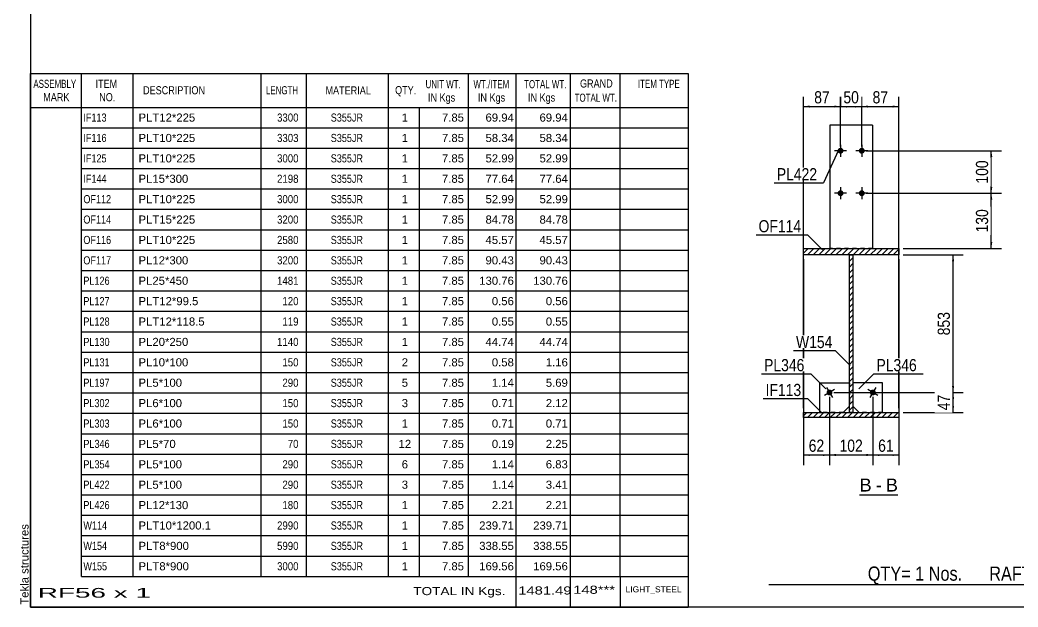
# Model space of a CAD drawing. Header units: millimetres. Extents: x -19 to 383, y -192 to 85.
# Drawn here: x -19.4 to 215.6, y -191.9 to -53.7 of the extents above; entities that cross this region are included whole.
import ezdxf

# ---------------------------------------------------------------- set-up
doc = ezdxf.new("R2010")
doc.units = ezdxf.units.MM
doc.linetypes.add('DXK_LINE_DOT1', pattern=[1.8814, 0.9407, -0.9407])
doc.styles.add('Arial', font='ARIAL.TTF', dxfattribs={"height": 0.2})
doc.styles.add('Arial Narrow', font='ARIALN.TTF', dxfattribs={"height": 0.2})

# ---------------------------------------------------------------- blocks, each defined once
blk = doc.blocks.new('Unknown-623477751-13654')
at = {"color": 5, "linetype": 'Continuous'}
for p, q in [((-16.92, 85.13), (-16.92, -191.87)), ((-16.92, -191.87), (383.08, -191.87))]:
    blk.add_line(p, q, dxfattribs=at)
at = {"color": 174, "linetype": 'Continuous', "style": 'Arial'}
blk.add_text('Tekla structures', height=1.9102, rotation=90, dxfattribs=at).set_placement((-17.42, -191.37))
blk = doc.blocks.new('Unknown-623477751-16 - 8267')
at = {"color": 7, "linetype": 'Continuous'}
blk.add_line((178.31, -165.47), (187.34, -165.47), dxfattribs=at)
at = {"color": 0, "linetype": 'Continuous'}
blk.add_wipeout([(181.16, -164.72), (181.16, -161.52), (178.31, -161.52), (178.31, -164.72)], dxfattribs=at)
at = {"color": 96, "linetype": 'Continuous', "style": 'Arial'}
blk.add_text('B', height=3.06, dxfattribs=at).set_placement((178.31, -164.72))
at = {"color": 0, "linetype": 'Continuous'}
blk.add_wipeout([(183.54, -164.72), (183.54, -161.52), (182.12, -161.52), (182.12, -164.72)], dxfattribs=at)
blk.add_wipeout([(187.34, -164.72), (187.34, -161.52), (184.5, -161.52), (184.5, -164.72)], dxfattribs=at)
at = {"color": 96, "linetype": 'Continuous', "style": 'Arial'}
for s, p in [('B', (184.5, -164.72)), ('-', (182.12, -164.72))]:
    blk.add_text(s, height=3.06, dxfattribs=at).set_placement(p)
blk = doc.blocks.new('Bolt-623477751-8368 - 8267')
at = {"linetype": 'Continuous'}
for points in [[(174.53, -84.52, -1), (173.13, -84.52, -1)], [(179.53, -84.52, -1), (178.13, -84.52, -1)], [(174.53, -94.52, -1), (173.13, -94.52, -1)], [(179.53, -94.52, -1), (178.13, -94.52, -1)]]:
    blk.add_hatch(color=3, dxfattribs=at).paths.add_polyline_path(points)
at = {"color": 3, "linetype": 'Continuous'}
for p, q in [((175.23, -84.52), (172.43, -84.52)), ((173.83, -83.12), (173.83, -85.92)), ((180.23, -84.52), (177.43, -84.52)), ((178.83, -83.12), (178.83, -85.92)), ((173.83, -93.12), (173.83, -95.92)), ((178.83, -93.12), (178.83, -95.92)), ((175.23, -94.52), (172.43, -94.52)), ((180.23, -94.52), (177.43, -94.52))]:
    blk.add_line(p, q, dxfattribs=at)
blk = doc.blocks.new('Part-623477751-8320 - 8267')
at = {"color": 2, "linetype": 'Continuous'}
for p, q in [((168.93, -146.12), (168.93, -139.12)), ((168.93, -139.12), (175.93, -139.12)), ((175.93, -144.62), (174.43, -146.12))]:
    blk.add_line(p, q, dxfattribs=at)
at = {"color": 7, "linetype": 'DXK_LINE_DOT1'}
for p, q in [((175.93, -139.12), (175.93, -144.62)), ((174.43, -146.12), (168.93, -146.12))]:
    blk.add_line(p, q, dxfattribs=at)
blk = doc.blocks.new('Part-623477751-8356 - 8267')
at = {"linetype": 'Continuous'}
h = blk.add_hatch(dxfattribs=at)
h.set_pattern_fill('', scale=0.3, style=0, pattern_type=0)
h.set_pattern_definition([(45, (176.7295, -146.1175), (-0.67352, 0.67352), [])])
h.paths.add_polyline_path([(175.93, -146.12), (176.73, -146.12), (176.73, -109.02), (175.93, -109.02)])
at = {"color": 2, "linetype": 'Continuous'}
for p, q in [((175.93, -124.02), (175.93, -109.02)), ((175.93, -109.02), (176.73, -109.02)), ((176.73, -109.02), (176.73, -124.02)), ((175.93, -146.12), (175.93, -124.12)), ((176.73, -124.12), (176.73, -146.12)), ((176.73, -146.12), (175.93, -146.12))]:
    blk.add_line(p, q, dxfattribs=at)
blk = doc.blocks.new('Part-623477751-8268 - 8267')
at = {"linetype": 'Continuous'}
h = blk.add_hatch(dxfattribs=at)
h.set_pattern_fill('', scale=0.3, style=0, pattern_type=0)
h.set_pattern_definition([(45, (187.5795, -109.0175), (-0.67352, 0.67352), [])])
h.paths.add_polyline_path([(165.08, -109.02), (187.58, -109.02), (187.58, -107.52), (165.08, -107.52)])
at = {"color": 2, "linetype": 'Continuous'}
for p, q in [((165.08, -109.02), (165.08, -107.52)), ((165.08, -107.52), (187.58, -107.52)), ((187.58, -107.52), (187.58, -109.02)), ((187.58, -109.02), (165.08, -109.02))]:
    blk.add_line(p, q, dxfattribs=at)
blk = doc.blocks.new('Part-623477751-8279 - 8267')
at = {"linetype": 'Continuous'}
h = blk.add_hatch(dxfattribs=at)
h.set_pattern_fill('', scale=0.3, style=0, pattern_type=0)
h.set_pattern_definition([(45, (187.5795, -147.3175), (-0.67352, 0.67352), [])])
h.paths.add_polyline_path([(165.08, -147.32), (187.58, -147.32), (187.58, -146.12), (165.08, -146.12)])
at = {"color": 2, "linetype": 'Continuous'}
for p, q in [((165.08, -147.32), (165.08, -146.12)), ((165.08, -146.12), (187.58, -146.12)), ((187.58, -147.32), (165.08, -147.32)), ((187.58, -146.12), (187.58, -147.32))]:
    blk.add_line(p, q, dxfattribs=at)
blk = doc.blocks.new('Part-623477751-8306 - 8267')
at = {"color": 2, "linetype": 'Continuous'}
for p, q in [((181.33, -78.52), (171.33, -78.52)), ((171.33, -78.52), (171.33, -107.52)), ((181.33, -78.52), (181.33, -107.52))]:
    blk.add_line(p, q, dxfattribs=at)
at = {"color": 7, "linetype": 'DXK_LINE_DOT1'}
blk.add_line((181.33, -107.52), (171.33, -107.52), dxfattribs=at)
blk = doc.blocks.new('Part-623477751-8323 - 8267')
at = {"color": 2, "linetype": 'Continuous'}
for p, q in [((183.73, -139.12), (176.73, -139.12)), ((183.73, -146.12), (183.73, -139.12)), ((176.73, -144.62), (178.23, -146.12))]:
    blk.add_line(p, q, dxfattribs=at)
at = {"color": 7, "linetype": 'DXK_LINE_DOT1'}
for p, q in [((176.73, -139.12), (176.73, -144.62)), ((183.73, -146.12), (178.23, -146.12))]:
    blk.add_line(p, q, dxfattribs=at)
blk = doc.blocks.new('Bolt-623477751-8382 - 8267')
at = {"linetype": 'Continuous'}
blk.add_hatch(color=3, dxfattribs=at).paths.add_polyline_path([(171.82, -141.05, -1), (170.64, -141.79, -1)])
at = {"color": 3, "linetype": 'Continuous'}
for p, q in [((172.42, -140.68), (170.04, -142.16)), ((170.49, -140.23), (171.97, -142.6))]:
    blk.add_line(p, q, dxfattribs=at)
blk = doc.blocks.new('Bolt-623477751-8385 - 8267')
at = {"linetype": 'Continuous'}
blk.add_hatch(color=3, dxfattribs=at).paths.add_polyline_path([(182.02, -141.79, -1), (180.84, -141.05, -1)])
at = {"color": 3, "linetype": 'Continuous'}
for p, q in [((182.62, -142.16), (180.24, -140.68)), ((182.17, -140.23), (180.69, -142.6))]:
    blk.add_line(p, q, dxfattribs=at)
blk = doc.blocks.new('StraightDimension-623477751-19311 - 8267')
at = {"linetype": 'Continuous'}
for points in [[(209.08, -86.02), (209.33, -84.52), (209.58, -86.02)], [(209.58, -93.02), (209.33, -94.52), (209.08, -93.02)]]:
    blk.add_hatch(color=7, dxfattribs=at).paths.add_polyline_path(points)
at = {"color": 7, "linetype": 'Continuous'}
for p, q in [((179.83, -84.52), (211.73, -84.52)), ((209.33, -94.52), (209.33, -84.52)), ((179.83, -94.52), (211.73, -94.52))]:
    blk.add_line(p, q, dxfattribs=at)
at = {"color": 0}
blk.add_wipeout([(209.18, -86.17), (204.98, -86.17), (204.98, -92.86), (209.18, -92.86)], dxfattribs=at)
at = {"color": 3, "style": 'Arial Narrow'}
blk.add_text('100', height=2.863, rotation=90.0002, dxfattribs=at).set_placement((208.58, -92.26))
blk = doc.blocks.new('StraightDimension-623477751-9954 - 8267')
at = {"linetype": 'Continuous'}
for points in [[(172.73, -156.37), (171.23, -156.12), (172.73, -155.87)], [(179.93, -155.87), (181.43, -156.12), (179.93, -156.37)]]:
    blk.add_hatch(color=7, dxfattribs=at).paths.add_polyline_path(points)
at = {"color": 7, "linetype": 'Continuous'}
for p, q in [((171.23, -142.42), (171.23, -158.52)), ((181.43, -142.42), (181.43, -158.52)), ((171.23, -156.12), (181.43, -156.12))]:
    blk.add_line(p, q, dxfattribs=at)
at = {"color": 0}
blk.add_wipeout([(179.67, -155.97), (179.67, -151.77), (172.99, -151.77), (172.99, -155.97)], dxfattribs=at)
at = {"color": 3, "style": 'Arial Narrow'}
blk.add_text('102', height=2.863, dxfattribs=at).set_placement((173.59, -155.37))
blk = doc.blocks.new('StraightDimension-623477751-9965 - 8267')
at = {"linetype": 'Continuous'}
for points in [[(180.33, -74.37), (178.83, -74.12), (180.33, -73.87)], [(186.08, -73.87), (187.58, -74.12), (186.08, -74.37)]]:
    blk.add_hatch(color=7, dxfattribs=at).paths.add_polyline_path(points)
at = {"color": 7, "linetype": 'Continuous'}
for p, q in [((178.83, -83.52), (178.83, -71.87)), ((187.58, -145.12), (187.58, -71.87)), ((178.83, -74.12), (187.58, -74.12))]:
    blk.add_line(p, q, dxfattribs=at)
at = {"color": 0}
blk.add_wipeout([(185.63, -73.97), (185.63, -69.77), (180.78, -69.77), (180.78, -73.97)], dxfattribs=at)
at = {"color": 3, "style": 'Arial Narrow'}
blk.add_text('87', height=2.863, dxfattribs=at).set_placement((181.38, -73.37))
blk = doc.blocks.new('StraightDimension-623477751-9953 - 8267')
at = {"linetype": 'Continuous'}
for points in [[(182.93, -156.37), (181.43, -156.12), (182.93, -155.87)], [(186.08, -155.87), (187.58, -156.12), (186.08, -156.37)]]:
    blk.add_hatch(color=7, dxfattribs=at).paths.add_polyline_path(points)
at = {"color": 7, "linetype": 'Continuous'}
for p, q in [((187.58, -110.02), (187.58, -158.52)), ((181.43, -142.42), (181.43, -158.52)), ((181.43, -156.12), (187.58, -156.12))]:
    blk.add_line(p, q, dxfattribs=at)
at = {"color": 0}
blk.add_wipeout([(186.93, -155.97), (186.93, -151.77), (182.08, -151.77), (182.08, -155.97)], dxfattribs=at)
at = {"color": 3, "style": 'Arial Narrow'}
blk.add_text('61', height=2.863, dxfattribs=at).set_placement((182.68, -155.37))
blk = doc.blocks.new('StraightDimension-623477751-9955 - 8267')
at = {"linetype": 'Continuous'}
for points in [[(166.58, -156.37), (165.08, -156.12), (166.58, -155.87)], [(169.73, -155.87), (171.23, -156.12), (169.73, -156.37)]]:
    blk.add_hatch(color=7, dxfattribs=at).paths.add_polyline_path(points)
at = {"color": 7, "linetype": 'Continuous'}
for p, q in [((165.08, -110.02), (165.08, -158.52)), ((171.23, -142.42), (171.23, -158.52)), ((165.08, -156.12), (171.23, -156.12))]:
    blk.add_line(p, q, dxfattribs=at)
at = {"color": 0}
blk.add_wipeout([(170.58, -155.97), (170.58, -151.77), (165.73, -151.77), (165.73, -155.97)], dxfattribs=at)
at = {"color": 3, "style": 'Arial Narrow'}
blk.add_text('62', height=2.863, dxfattribs=at).set_placement((166.33, -155.37))
blk = doc.blocks.new('StraightDimension-623477751-9966 - 8267')
at = {"linetype": 'Continuous'}
for points in [[(175.33, -74.37), (173.83, -74.12), (175.33, -73.87)], [(177.33, -73.87), (178.83, -74.12), (177.33, -74.37)]]:
    blk.add_hatch(color=7, dxfattribs=at).paths.add_polyline_path(points)
at = {"color": 7, "linetype": 'Continuous'}
for p, q in [((173.83, -83.52), (173.83, -71.87)), ((178.83, -83.52), (178.83, -71.87)), ((173.83, -74.12), (178.83, -74.12))]:
    blk.add_line(p, q, dxfattribs=at)
at = {"color": 0}
blk.add_wipeout([(178.76, -73.97), (178.76, -69.77), (173.9, -69.77), (173.9, -73.97)], dxfattribs=at)
at = {"color": 3, "style": 'Arial Narrow'}
blk.add_text('50', height=2.863, dxfattribs=at).set_placement((174.5, -73.37))
blk = doc.blocks.new('StraightDimension-623477751-19268 - 8267')
at = {"linetype": 'Continuous'}
for points in [[(200.08, -110.52), (200.33, -109.02), (200.58, -110.52)], [(200.58, -139.92), (200.33, -141.42), (200.08, -139.92)]]:
    blk.add_hatch(color=7, dxfattribs=at).paths.add_polyline_path(points)
at = {"color": 7, "linetype": 'Continuous'}
for p, q in [((188.58, -109.02), (202.73, -109.02)), ((200.33, -141.42), (200.33, -109.02)), ((172.23, -141.42), (202.73, -141.42))]:
    blk.add_line(p, q, dxfattribs=at)
at = {"color": 0}
blk.add_wipeout([(200.18, -121.88), (195.98, -121.88), (195.98, -128.56), (200.18, -128.56)], dxfattribs=at)
at = {"color": 3, "style": 'Arial Narrow'}
blk.add_text('853', height=2.863, rotation=90.0002, dxfattribs=at).set_placement((199.58, -127.96))
blk = doc.blocks.new('StraightDimension-623477751-9967 - 8267')
at = {"linetype": 'Continuous'}
for points in [[(166.58, -74.37), (165.08, -74.12), (166.58, -73.87)], [(172.33, -73.87), (173.83, -74.12), (172.33, -74.37)]]:
    blk.add_hatch(color=7, dxfattribs=at).paths.add_polyline_path(points)
at = {"color": 7, "linetype": 'Continuous'}
for p, q in [((165.08, -145.12), (165.08, -71.87)), ((173.83, -83.52), (173.83, -71.87)), ((165.08, -74.12), (173.83, -74.12))]:
    blk.add_line(p, q, dxfattribs=at)
at = {"color": 0}
blk.add_wipeout([(171.88, -73.97), (171.88, -69.77), (167.03, -69.77), (167.03, -73.97)], dxfattribs=at)
at = {"color": 3, "style": 'Arial Narrow'}
blk.add_text('87', height=2.863, dxfattribs=at).set_placement((167.63, -73.37))
blk = doc.blocks.new('StraightDimension-623477751-19269 - 8267')
at = {"linetype": 'Continuous'}
for points in [[(200.08, -142.92), (200.33, -141.42), (200.58, -142.92)], [(200.58, -144.62), (200.33, -146.12), (200.08, -144.62)]]:
    blk.add_hatch(color=7, dxfattribs=at).paths.add_polyline_path(points)
at = {"color": 7, "linetype": 'Continuous'}
for p, q in [((172.23, -141.42), (202.73, -141.42)), ((200.33, -146.12), (200.33, -141.42)), ((188.58, -146.12), (202.73, -146.12))]:
    blk.add_line(p, q, dxfattribs=at)
at = {"color": 0}
blk.add_wipeout([(200.18, -141.34), (195.98, -141.34), (195.98, -146.2), (200.18, -146.2)], dxfattribs=at)
at = {"color": 3, "style": 'Arial Narrow'}
blk.add_text('47', height=2.863, rotation=90.0002, dxfattribs=at).set_placement((199.58, -145.6))
blk = doc.blocks.new('StraightDimension-623477751-19312 - 8267')
at = {"linetype": 'Continuous'}
for points in [[(209.08, -96.02), (209.33, -94.52), (209.58, -96.02)], [(209.58, -106.02), (209.33, -107.52), (209.08, -106.02)]]:
    blk.add_hatch(color=7, dxfattribs=at).paths.add_polyline_path(points)
at = {"color": 7, "linetype": 'Continuous'}
for p, q in [((179.83, -94.52), (211.73, -94.52)), ((209.33, -107.52), (209.33, -94.52)), ((188.58, -107.52), (211.73, -107.52))]:
    blk.add_line(p, q, dxfattribs=at)
at = {"color": 0}
blk.add_wipeout([(209.18, -97.67), (204.98, -97.67), (204.98, -104.36), (209.18, -104.36)], dxfattribs=at)
at = {"color": 3, "style": 'Arial Narrow'}
blk.add_text('130', height=2.863, rotation=90.0002, dxfattribs=at).set_placement((208.58, -103.76))
blk = doc.blocks.new('CBS_BOM-623477751-23730')
at = {"color": 7, "linetype": 'Continuous'}
for p, q in [((-16.96, -74.31), (-16.96, -66.31)), ((-16.95, -66.31), (137.97, -66.31)), ((-4.96, -74.31), (-4.96, -66.31)), ((7.23, -74.31), (7.23, -66.31)), ((37.4, -74.31), (37.4, -66.31)), ((48.08, -74.31), (48.08, -66.31)), ((67.4, -74.31), (67.4, -66.31)), ((86.2, -74.31), (86.2, -66.31)), ((97.41, -74.31), (97.41, -66.31)), ((110.19, -74.31), (110.19, -66.31)), ((121.94, -74.31), (121.94, -66.31)), ((137.97, -66.31), (137.96, -74.3)), ((-16.96, -74.31), (137.97, -74.31)), ((-16.96, -79.11), (-16.96, -74.31)), ((-4.96, -79.11), (-4.96, -74.31)), ((7.23, -79.11), (7.23, -74.31)), ((37.4, -79.11), (37.4, -74.31)), ((48.08, -79.11), (48.08, -74.31)), ((67.4, -79.11), (67.4, -74.31)), ((74.66, -79.11), (74.66, -74.31)), ((86.2, -79.11), (86.2, -74.31)), ((97.41, -79.11), (97.41, -74.31)), ((110.19, -79.11), (110.19, -74.31)), ((121.96, -79.11), (121.96, -74.31)), ((137.97, -74.31), (137.97, -79.11)), ((-16.96, -83.91), (-16.96, -79.11)), ((-4.96, -79.11), (137.97, -79.11)), ((-4.96, -83.91), (-4.96, -79.11)), ((7.23, -83.91), (7.23, -79.11)), ((37.4, -83.91), (37.4, -79.11)), ((48.08, -83.91), (48.08, -79.11)), ((67.4, -83.91), (67.4, -79.11)), ((74.66, -83.91), (74.66, -79.11)), ((86.2, -83.91), (86.2, -79.11)), ((97.41, -83.91), (97.41, -79.11)), ((110.19, -83.91), (110.19, -79.11)), ((121.96, -83.91), (121.96, -79.11)), ((137.97, -79.11), (137.97, -83.91)), ((-16.96, -88.71), (-16.96, -83.91)), ((-4.96, -83.91), (137.97, -83.91)), ((-4.96, -88.71), (-4.96, -83.91)), ((7.23, -88.71), (7.23, -83.91)), ((37.4, -88.71), (37.4, -83.91)), ((48.08, -88.71), (48.08, -83.91)), ((67.4, -88.71), (67.4, -83.91)), ((74.66, -88.71), (74.66, -83.91)), ((86.2, -88.71), (86.2, -83.91)), ((97.41, -88.71), (97.41, -83.91)), ((110.19, -88.71), (110.19, -83.91)), ((121.96, -88.71), (121.96, -83.91)), ((137.97, -83.91), (137.97, -88.71)), ((-16.96, -93.51), (-16.96, -88.71)), ((-4.96, -88.71), (137.97, -88.71)), ((-4.96, -93.51), (-4.96, -88.71)), ((7.23, -93.51), (7.23, -88.71)), ((37.4, -93.51), (37.4, -88.71)), ((48.08, -93.51), (48.08, -88.71)), ((67.4, -93.51), (67.4, -88.71)), ((74.66, -93.51), (74.66, -88.71)), ((86.2, -93.51), (86.2, -88.71)), ((97.41, -93.51), (97.41, -88.71)), ((110.19, -93.51), (110.19, -88.71)), ((121.96, -93.51), (121.96, -88.71)), ((137.97, -88.71), (137.97, -93.51)), ((-16.96, -98.31), (-16.96, -93.51)), ((-4.96, -93.51), (137.97, -93.51)), ((-4.96, -98.31), (-4.96, -93.51)), ((7.23, -98.31), (7.23, -93.51)), ((37.4, -98.31), (37.4, -93.51)), ((48.08, -98.31), (48.08, -93.51)), ((67.4, -98.31), (67.4, -93.51)), ((74.66, -98.31), (74.66, -93.51)), ((86.2, -98.31), (86.2, -93.51)), ((97.41, -98.31), (97.41, -93.51)), ((110.19, -98.31), (110.19, -93.51)), ((121.96, -98.31), (121.96, -93.51)), ((137.97, -93.51), (137.97, -98.31)), ((-16.96, -103.11), (-16.96, -98.31)), ((-4.96, -98.31), (137.97, -98.31)), ((-4.96, -103.11), (-4.96, -98.31)), ((7.23, -103.11), (7.23, -98.31)), ((37.4, -103.11), (37.4, -98.31)), ((48.08, -103.11), (48.08, -98.31)), ((67.4, -103.11), (67.4, -98.31)), ((74.66, -103.11), (74.66, -98.31)), ((86.2, -103.11), (86.2, -98.31)), ((97.41, -103.11), (97.41, -98.31)), ((110.19, -103.11), (110.19, -98.31)), ((121.96, -103.11), (121.96, -98.31)), ((137.97, -98.31), (137.97, -103.11)), ((-16.96, -107.91), (-16.96, -103.11)), ((-4.96, -103.11), (137.97, -103.11)), ((-4.96, -107.91), (-4.96, -103.11)), ((7.23, -107.91), (7.23, -103.11)), ((37.4, -107.91), (37.4, -103.11)), ((48.08, -107.91), (48.08, -103.11)), ((67.4, -107.91), (67.4, -103.11)), ((74.66, -107.91), (74.66, -103.11)), ((86.2, -107.91), (86.2, -103.11)), ((97.41, -107.91), (97.41, -103.11)), ((110.19, -107.91), (110.19, -103.11)), ((121.96, -107.91), (121.96, -103.11)), ((137.97, -103.11), (137.97, -107.91)), ((-16.96, -112.71), (-16.96, -107.91)), ((-4.96, -107.91), (137.97, -107.91)), ((-4.96, -112.71), (-4.96, -107.91)), ((7.23, -112.71), (7.23, -107.91)), ((37.4, -112.71), (37.4, -107.91)), ((48.08, -112.71), (48.08, -107.91)), ((67.4, -112.71), (67.4, -107.91)), ((74.66, -112.71), (74.66, -107.91)), ((86.2, -112.71), (86.2, -107.91)), ((97.41, -112.71), (97.41, -107.91)), ((110.19, -112.71), (110.19, -107.91)), ((121.96, -112.71), (121.96, -107.91)), ((137.97, -107.91), (137.97, -112.71)), ((-16.96, -117.51), (-16.96, -112.71)), ((-4.96, -112.71), (137.97, -112.71)), ((-4.96, -117.51), (-4.96, -112.71)), ((7.23, -117.51), (7.23, -112.71)), ((37.4, -117.51), (37.4, -112.71)), ((48.08, -117.51), (48.08, -112.71)), ((67.4, -117.51), (67.4, -112.71)), ((74.66, -117.51), (74.66, -112.71)), ((86.2, -117.51), (86.2, -112.71)), ((97.41, -117.51), (97.41, -112.71)), ((110.19, -117.51), (110.19, -112.71)), ((121.96, -117.51), (121.96, -112.71)), ((137.97, -112.71), (137.97, -117.51)), ((-16.96, -122.31), (-16.96, -117.51)), ((-4.96, -117.51), (137.97, -117.51)), ((-4.96, -122.31), (-4.96, -117.51)), ((7.23, -122.31), (7.23, -117.51)), ((37.4, -122.31), (37.4, -117.51)), ((48.08, -122.31), (48.08, -117.51)), ((67.4, -122.31), (67.4, -117.51)), ((74.66, -122.31), (74.66, -117.51)), ((86.2, -122.31), (86.2, -117.51)), ((97.41, -122.31), (97.41, -117.51)), ((110.19, -122.31), (110.19, -117.51)), ((121.96, -122.31), (121.96, -117.51)), ((137.97, -117.51), (137.97, -122.31)), ((-16.96, -127.11), (-16.96, -122.31)), ((-4.96, -122.31), (137.97, -122.31)), ((-4.96, -127.11), (-4.96, -122.31)), ((7.23, -127.11), (7.23, -122.31)), ((37.4, -127.11), (37.4, -122.31)), ((48.08, -127.11), (48.08, -122.31)), ((67.4, -127.11), (67.4, -122.31)), ((74.66, -127.11), (74.66, -122.31)), ((86.2, -127.11), (86.2, -122.31)), ((97.41, -127.11), (97.41, -122.31)), ((110.19, -127.11), (110.19, -122.31)), ((121.96, -127.11), (121.96, -122.31)), ((137.97, -122.31), (137.97, -127.11)), ((-16.96, -131.91), (-16.96, -127.11)), ((-4.96, -127.11), (137.97, -127.11)), ((-4.96, -131.91), (-4.96, -127.11)), ((7.23, -131.91), (7.23, -127.11)), ((37.4, -131.91), (37.4, -127.11)), ((48.08, -131.91), (48.08, -127.11)), ((67.4, -131.91), (67.4, -127.11)), ((74.66, -131.91), (74.66, -127.11)), ((86.2, -131.91), (86.2, -127.11)), ((97.41, -131.91), (97.41, -127.11)), ((110.19, -131.91), (110.19, -127.11)), ((121.96, -131.91), (121.96, -127.11)), ((137.97, -127.11), (137.97, -131.91)), ((-16.96, -136.71), (-16.96, -131.91)), ((-4.96, -131.91), (137.97, -131.91)), ((-4.96, -136.71), (-4.96, -131.91)), ((7.23, -136.71), (7.23, -131.91)), ((37.4, -136.71), (37.4, -131.91)), ((48.08, -136.71), (48.08, -131.91)), ((67.4, -136.71), (67.4, -131.91)), ((74.66, -136.71), (74.66, -131.91)), ((86.2, -136.71), (86.2, -131.91)), ((97.41, -136.71), (97.41, -131.91)), ((110.19, -136.71), (110.19, -131.91)), ((121.96, -136.71), (121.96, -131.91)), ((137.97, -131.91), (137.97, -136.71)), ((-16.96, -141.51), (-16.96, -136.71)), ((-4.96, -136.71), (137.97, -136.71)), ((-4.96, -141.51), (-4.96, -136.71)), ((7.23, -141.51), (7.23, -136.71)), ((37.4, -141.51), (37.4, -136.71)), ((48.08, -141.51), (48.08, -136.71)), ((67.4, -141.51), (67.4, -136.71)), ((74.66, -141.51), (74.66, -136.71)), ((86.2, -141.51), (86.2, -136.71)), ((97.41, -141.51), (97.41, -136.71)), ((110.19, -141.51), (110.19, -136.71)), ((121.96, -141.51), (121.96, -136.71)), ((137.97, -136.71), (137.97, -141.51)), ((-16.96, -146.31), (-16.96, -141.51)), ((-4.96, -141.51), (137.97, -141.51)), ((-4.96, -146.31), (-4.96, -141.51)), ((7.23, -146.31), (7.23, -141.51)), ((37.4, -146.31), (37.4, -141.51)), ((48.08, -146.31), (48.08, -141.51)), ((67.4, -146.31), (67.4, -141.51)), ((74.66, -146.31), (74.66, -141.51)), ((86.2, -146.31), (86.2, -141.51)), ((97.41, -146.31), (97.41, -141.51)), ((110.19, -146.31), (110.19, -141.51)), ((121.96, -146.31), (121.96, -141.51)), ((137.97, -141.51), (137.97, -146.31)), ((-16.96, -151.11), (-16.96, -146.31)), ((-4.96, -146.31), (137.97, -146.31)), ((-4.96, -151.11), (-4.96, -146.31)), ((7.23, -151.11), (7.23, -146.31)), ((37.4, -151.11), (37.4, -146.31)), ((48.08, -151.11), (48.08, -146.31)), ((67.4, -151.11), (67.4, -146.31)), ((74.66, -151.11), (74.66, -146.31)), ((86.2, -151.11), (86.2, -146.31)), ((97.41, -151.11), (97.41, -146.31)), ((110.19, -151.11), (110.19, -146.31)), ((121.96, -151.11), (121.96, -146.31)), ((137.97, -146.31), (137.97, -151.11)), ((-16.96, -155.91), (-16.96, -151.11)), ((-4.96, -151.11), (137.97, -151.11)), ((-4.96, -155.91), (-4.96, -151.11)), ((7.23, -155.91), (7.23, -151.11)), ((37.4, -155.91), (37.4, -151.11)), ((48.08, -155.91), (48.08, -151.11)), ((67.4, -155.91), (67.4, -151.11)), ((74.66, -155.91), (74.66, -151.11)), ((86.2, -155.91), (86.2, -151.11)), ((97.41, -155.91), (97.41, -151.11)), ((110.19, -155.91), (110.19, -151.11)), ((121.96, -155.91), (121.96, -151.11)), ((137.97, -151.11), (137.97, -155.91)), ((-16.96, -160.71), (-16.96, -155.91)), ((-4.96, -155.91), (137.97, -155.91)), ((-4.96, -160.71), (-4.96, -155.91)), ((7.23, -160.71), (7.23, -155.91)), ((37.4, -160.71), (37.4, -155.91)), ((48.08, -160.71), (48.08, -155.91)), ((67.4, -160.71), (67.4, -155.91)), ((74.66, -160.71), (74.66, -155.91)), ((86.2, -160.71), (86.2, -155.91)), ((97.41, -160.71), (97.41, -155.91)), ((110.19, -160.71), (110.19, -155.91)), ((121.96, -160.71), (121.96, -155.91)), ((137.97, -155.91), (137.97, -160.71)), ((-16.96, -165.51), (-16.96, -160.71)), ((-4.96, -160.71), (137.97, -160.71)), ((-4.96, -165.51), (-4.96, -160.71)), ((7.23, -165.51), (7.23, -160.71)), ((37.4, -165.51), (37.4, -160.71)), ((48.08, -165.51), (48.08, -160.71)), ((67.4, -165.51), (67.4, -160.71)), ((74.66, -165.51), (74.66, -160.71)), ((86.2, -165.51), (86.2, -160.71)), ((97.41, -165.51), (97.41, -160.71)), ((110.19, -165.51), (110.19, -160.71)), ((121.96, -165.51), (121.96, -160.71)), ((137.97, -160.71), (137.97, -165.51)), ((-16.96, -170.31), (-16.96, -165.51)), ((-4.96, -165.51), (137.97, -165.51)), ((-4.96, -170.31), (-4.96, -165.51)), ((7.23, -170.31), (7.23, -165.51)), ((37.4, -170.31), (37.4, -165.51)), ((48.08, -170.31), (48.08, -165.51)), ((67.4, -170.31), (67.4, -165.51)), ((74.66, -170.31), (74.66, -165.51)), ((86.2, -170.31), (86.2, -165.51)), ((97.41, -170.31), (97.41, -165.51)), ((110.19, -170.31), (110.19, -165.51)), ((121.96, -170.31), (121.96, -165.51)), ((137.97, -165.51), (137.97, -170.31)), ((-16.96, -175.11), (-16.96, -170.31)), ((-4.96, -170.31), (137.97, -170.31)), ((-4.96, -175.11), (-4.96, -170.31)), ((7.23, -175.11), (7.23, -170.31)), ((37.4, -175.11), (37.4, -170.31)), ((48.08, -175.11), (48.08, -170.31)), ((67.4, -175.11), (67.4, -170.31)), ((74.66, -175.11), (74.66, -170.31)), ((86.2, -175.11), (86.2, -170.31)), ((97.41, -175.11), (97.41, -170.31)), ((110.19, -175.11), (110.19, -170.31)), ((121.96, -175.11), (121.96, -170.31)), ((137.97, -170.31), (137.97, -175.11)), ((-16.96, -179.91), (-16.96, -175.11)), ((-4.96, -175.11), (137.97, -175.11)), ((-4.96, -179.91), (-4.96, -175.11)), ((7.23, -179.91), (7.23, -175.11)), ((37.4, -179.91), (37.4, -175.11)), ((48.08, -179.91), (48.08, -175.11)), ((67.4, -179.91), (67.4, -175.11)), ((74.66, -179.91), (74.66, -175.11)), ((86.2, -179.91), (86.2, -175.11)), ((97.41, -179.91), (97.41, -175.11)), ((110.19, -179.91), (110.19, -175.11)), ((121.96, -179.91), (121.96, -175.11)), ((137.97, -175.11), (137.97, -179.91)), ((-16.96, -184.71), (-16.96, -179.91)), ((-4.96, -179.91), (137.97, -179.91)), ((-4.96, -184.71), (-4.96, -179.91)), ((7.23, -184.71), (7.23, -179.91)), ((37.4, -184.71), (37.4, -179.91)), ((48.08, -184.71), (48.08, -179.91)), ((67.4, -184.71), (67.4, -179.91)), ((74.66, -184.71), (74.66, -179.91)), ((86.2, -184.71), (86.2, -179.91)), ((97.41, -184.71), (97.41, -179.91)), ((110.19, -184.71), (110.19, -179.91)), ((121.96, -184.71), (121.96, -179.91)), ((137.97, -179.91), (137.97, -184.71)), ((-16.96, -191.91), (-16.96, -184.73)), ((-4.96, -184.71), (137.97, -184.71)), ((97.41, -191.91), (97.41, -184.73)), ((110.19, -191.91), (110.19, -184.73)), ((122, -191.91), (122, -184.73)), ((137.97, -184.71), (137.97, -191.91)), ((-16.96, -191.91), (137.97, -191.91))]:
    blk.add_line(p, q, dxfattribs=at)
at = {"color": 3, "linetype": 'Continuous', "style": 'Arial'}
for s, height, width, p in [('ASSEMBLY', 1.91, 0.7, (-16.27, -69.73)), ('ITEM', 1.91, 0.8, (-1.63, -69.73)), ('UNIT WT.', 1.91, 0.7, (76.09, -69.81)), ('WT./ITEM', 1.91, 0.7, (87.38, -69.81)), ('TOTAL WT.', 1.91, 0.7, (99.31, -69.81)), ('GRAND', 1.91, 0.8, (112.47, -69.65)), ('ITEM TYPE', 1.91, 0.7, (126.1, -69.73)), ('DESCRIPTION', 1.9102, 0.8, (9.56, -71.24)), ('LENGTH', 1.91, 0.7, (38.5, -71.24)), ('MATERIAL', 1.91, 0.8, (52.53, -71.28)), ('QTY.', 1.91, 0.8, (68.92, -71.21)), ('MARK', 1.91, 0.8, (-13.95, -72.87)), ('NO.', 1.91, 0.8, (-0.77, -72.87)), ('IN Kgs', 1.91, 0.8, (76.66, -72.95)), ('IN Kgs', 1.91, 0.8, (88.42, -72.95)), ('IN Kgs', 1.91, 0.8, (100.21, -72.95)), ('TOTAL WT.', 1.91, 0.7, (111.21, -72.99))]:
    blk.add_text(s, height=height, dxfattribs=dict(at, width=width)).set_placement(p)
at = {"color": 7, "linetype": 'Continuous', "style": 'Arial'}
for s, width, p in [('IF113', 0.8, (-4.5, -77.67)), ('3300', 0.85, (41.12, -77.67)), ('S355JR', 0.8, (53.76, -77.67)), ('IF116', 0.8, (-4.5, -82.47)), ('3303', 0.85, (41.12, -82.47)), ('S355JR', 0.8, (53.76, -82.47)), ('IF125', 0.8, (-4.5, -87.27)), ('3000', 0.85, (41.12, -87.27)), ('S355JR', 0.8, (53.76, -87.27)), ('IF144', 0.8, (-4.5, -92.07)), ('2198', 0.85, (41.12, -92.07)), ('S355JR', 0.8, (53.76, -92.07)), ('OF112', 0.8, (-4.5, -96.87)), ('3000', 0.85, (41.12, -96.87)), ('S355JR', 0.8, (53.76, -96.87)), ('OF114', 0.8, (-4.5, -101.67)), ('3200', 0.85, (41.12, -101.67)), ('S355JR', 0.8, (53.76, -101.67)), ('OF116', 0.8, (-4.5, -106.47)), ('2580', 0.85, (41.12, -106.47)), ('S355JR', 0.8, (53.76, -106.47)), ('OF117', 0.8, (-4.5, -111.27)), ('3200', 0.85, (41.12, -111.27)), ('S355JR', 0.8, (53.76, -111.27)), ('PL126', 0.8, (-4.5, -116.07)), ('1481', 0.85, (41.12, -116.07)), ('S355JR', 0.8, (53.76, -116.07)), ('PL127', 0.8, (-4.5, -120.87)), ('120', 0.85, (42.38, -120.87)), ('S355JR', 0.8, (53.76, -120.87)), ('PL128', 0.8, (-4.5, -125.67)), ('119', 0.85, (42.38, -125.67)), ('S355JR', 0.8, (53.76, -125.67)), ('PL130', 0.8, (-4.5, -130.47)), ('1140', 0.85, (41.12, -130.47)), ('S355JR', 0.8, (53.76, -130.47)), ('PL131', 0.8, (-4.5, -135.27)), ('150', 0.85, (42.38, -135.27)), ('S355JR', 0.8, (53.76, -135.27)), ('PL197', 0.8, (-4.5, -140.07)), ('290', 0.85, (42.38, -140.07)), ('S355JR', 0.8, (53.76, -140.07)), ('PL302', 0.8, (-4.5, -144.87)), ('150', 0.85, (42.38, -144.87)), ('S355JR', 0.8, (53.76, -144.87)), ('PL303', 0.8, (-4.5, -149.67)), ('150', 0.85, (42.38, -149.67)), ('S355JR', 0.8, (53.76, -149.67)), ('PL346', 0.8, (-4.5, -154.47)), ('70', 0.85, (43.64, -154.47)), ('S355JR', 0.8, (53.76, -154.47)), ('PL354', 0.8, (-4.5, -159.27)), ('290', 0.85, (42.38, -159.27)), ('S355JR', 0.8, (53.76, -159.27)), ('PL422', 0.8, (-4.5, -164.07)), ('290', 0.85, (42.38, -164.07)), ('S355JR', 0.8, (53.76, -164.07)), ('PL426', 0.8, (-4.5, -168.87)), ('180', 0.85, (42.38, -168.87)), ('S355JR', 0.8, (53.76, -168.87)), ('W114', 0.8, (-4.5, -173.67)), ('2990', 0.85, (41.12, -173.67)), ('S355JR', 0.8, (53.76, -173.67)), ('W154', 0.8, (-4.5, -178.47)), ('5990', 0.85, (41.12, -178.47)), ('S355JR', 0.8, (53.76, -178.47)), ('W155', 0.8, (-4.5, -183.27)), ('3000', 0.85, (41.12, -183.27)), ('S355JR', 0.8, (53.76, -183.27))]:
    blk.add_text(s, height=1.91, dxfattribs=dict(at, width=width)).set_placement(p)
for s, height, p in [('PLT12*225', 1.91, (8.49, -77.67)), ('1', 1.91, (70.48, -77.67)), ('7.85', 1.91, (79.95, -77.67)), ('69.94', 1.91, (90.21, -77.67)), ('69.94', 1.91, (102.93, -77.67)), ('PLT10*225', 1.91, (8.49, -82.47)), ('1', 1.91, (70.48, -82.47)), ('7.85', 1.91, (79.95, -82.47)), ('58.34', 1.91, (90.21, -82.47)), ('58.34', 1.91, (102.93, -82.47)), ('PLT10*225', 1.91, (8.49, -87.27)), ('1', 1.91, (70.48, -87.27)), ('7.85', 1.91, (79.95, -87.27)), ('52.99', 1.91, (90.21, -87.27)), ('52.99', 1.91, (102.93, -87.27)), ('PL15*300', 1.91, (8.49, -92.07)), ('1', 1.91, (70.48, -92.07)), ('7.85', 1.91, (79.95, -92.07)), ('77.64', 1.91, (90.21, -92.07)), ('77.64', 1.91, (102.93, -92.07)), ('PLT10*225', 1.91, (8.49, -96.87)), ('1', 1.91, (70.48, -96.87)), ('7.85', 1.91, (79.95, -96.87)), ('52.99', 1.91, (90.21, -96.87)), ('52.99', 1.91, (102.93, -96.87)), ('PLT15*225', 1.91, (8.49, -101.67)), ('1', 1.91, (70.48, -101.67)), ('7.85', 1.91, (79.95, -101.67)), ('84.78', 1.91, (90.21, -101.67)), ('84.78', 1.91, (102.93, -101.67)), ('PLT10*225', 1.91, (8.49, -106.47)), ('1', 1.91, (70.48, -106.47)), ('7.85', 1.91, (79.95, -106.47)), ('45.57', 1.91, (90.21, -106.47)), ('45.57', 1.91, (102.93, -106.47)), ('PL12*300', 1.91, (8.49, -111.27)), ('1', 1.91, (70.48, -111.27)), ('7.85', 1.91, (79.95, -111.27)), ('90.43', 1.91, (90.21, -111.27)), ('90.43', 1.91, (102.93, -111.27)), ('PL25*450', 1.91, (8.49, -116.07)), ('1', 1.91, (70.48, -116.07)), ('7.85', 1.91, (79.95, -116.07)), ('130.76', 1.91, (88.73, -116.07)), ('130.76', 1.91, (101.44, -116.07)), ('PLT12*99.5', 1.91, (8.49, -120.87)), ('1', 1.91, (70.48, -120.87)), ('7.85', 1.91, (79.95, -120.87)), ('0.56', 1.91, (91.7, -120.87)), ('0.56', 1.91, (104.41, -120.87)), ('PLT12*118.5', 1.9102, (8.49, -125.67)), ('1', 1.91, (70.48, -125.67)), ('7.85', 1.91, (79.95, -125.67)), ('0.55', 1.91, (91.7, -125.67)), ('0.55', 1.91, (104.41, -125.67)), ('PL20*250', 1.91, (8.49, -130.47)), ('1', 1.91, (70.48, -130.47)), ('7.85', 1.91, (79.95, -130.47)), ('44.74', 1.91, (90.21, -130.47)), ('44.74', 1.91, (102.93, -130.47)), ('PL10*100', 1.91, (8.49, -135.27)), ('2', 1.91, (70.48, -135.27)), ('7.85', 1.91, (79.95, -135.27)), ('0.58', 1.91, (91.7, -135.27)), ('1.16', 1.91, (104.41, -135.27)), ('PL5*100', 1.91, (8.49, -140.07)), ('5', 1.91, (70.48, -140.07)), ('7.85', 1.91, (79.95, -140.07)), ('1.14', 1.91, (91.7, -140.07)), ('5.69', 1.91, (104.41, -140.07)), ('PL6*100', 1.91, (8.49, -144.87)), ('3', 1.91, (70.48, -144.87)), ('7.85', 1.91, (79.95, -144.87)), ('0.71', 1.91, (91.7, -144.87)), ('2.12', 1.91, (104.41, -144.87)), ('PL6*100', 1.91, (8.49, -149.67)), ('1', 1.91, (70.48, -149.67)), ('7.85', 1.91, (79.95, -149.67)), ('0.71', 1.91, (91.7, -149.67)), ('0.71', 1.91, (104.41, -149.67)), ('PL5*70', 1.91, (8.49, -154.47)), ('12', 1.91, (69.74, -154.47)), ('7.85', 1.91, (79.95, -154.47)), ('0.19', 1.91, (91.7, -154.47)), ('2.25', 1.91, (104.41, -154.47)), ('PL5*100', 1.91, (8.49, -159.27)), ('6', 1.91, (70.48, -159.27)), ('7.85', 1.91, (79.95, -159.27)), ('1.14', 1.91, (91.7, -159.27)), ('6.83', 1.91, (104.41, -159.27)), ('PL5*100', 1.91, (8.49, -164.07)), ('3', 1.91, (70.48, -164.07)), ('7.85', 1.91, (79.95, -164.07)), ('1.14', 1.91, (91.7, -164.07)), ('3.41', 1.91, (104.41, -164.07)), ('PL12*130', 1.91, (8.49, -168.87)), ('1', 1.91, (70.48, -168.87)), ('7.85', 1.91, (79.95, -168.87)), ('2.21', 1.91, (91.7, -168.87)), ('2.21', 1.91, (104.41, -168.87)), ('PLT10*1200.1', 1.9102, (8.49, -173.67)), ('1', 1.91, (70.48, -173.67)), ('7.85', 1.91, (79.95, -173.67)), ('239.71', 1.91, (88.73, -173.67)), ('239.71', 1.91, (101.44, -173.67)), ('PLT8*900', 1.91, (8.49, -178.47)), ('1', 1.91, (70.48, -178.47)), ('7.85', 1.91, (79.95, -178.47)), ('338.55', 1.91, (88.73, -178.47)), ('338.55', 1.91, (101.44, -178.47)), ('PLT8*900', 1.91, (8.49, -183.27)), ('1', 1.91, (70.48, -183.27)), ('7.85', 1.91, (79.95, -183.27)), ('169.56', 1.91, (88.73, -183.27)), ('169.56', 1.91, (101.44, -183.27))]:
    blk.add_text(s, height=height, dxfattribs=at).set_placement(p)
at = {"color": 6, "linetype": 'Continuous', "style": 'Arial'}
for s, height, width, p in [('RF56 x 1', 2.292, 2.05, (-15.23, -189.71)), ('TOTAL IN Kgs.', 1.9102, 1.2, (73.2, -189.11)), ('1481.49', 1.91, 1.3, (97.93, -188.96)), ('148***', 1.91, 1.3, (110.87, -188.8))]:
    blk.add_text(s, height=height, dxfattribs=dict(at, width=width)).set_placement(p)
blk.add_text('LIGHT_STEEL', height=1.4135, dxfattribs=at).set_placement((123.22, -188.45))
blk = doc.blocks.new('CBS_CALLOFF-623477751-23731')
at = {"color": 7, "linetype": 'Continuous'}
blk.add_line((156.95, -186.61), (273.19, -186.62), dxfattribs=at)
at = {"color": 3, "linetype": 'Continuous', "style": 'Arial Narrow'}
blk.add_text('QTY= 1 Nos.      RAFTER     MKD : RF56', height=3.3405, dxfattribs=at).set_placement((180.25, -185.71))
blk = doc.blocks.new('Mark-623477751-19740 - 8267')
at = {"color": 7, "linetype": 'Continuous'}
blk.add_line((169.61, -146.39), (166.07, -142.85), dxfattribs=at)
at = {"color": 0}
blk.add_wipeout([(164.57, -142.25), (164.57, -139.25), (156.17, -139.25), (156.17, -142.25)], dxfattribs=at)
blk.add_wipeout([(164.57, -142.25), (164.57, -139.25), (156.17, -139.25), (156.17, -142.25)], dxfattribs=at)
at = {"color": 7, "linetype": 'Continuous'}
blk.add_line((155.57, -142.85), (166.07, -142.85), dxfattribs=at)
at = {"color": 3, "style": 'Arial Narrow'}
blk.add_text('IF113', height=2.863, dxfattribs=at).set_placement((156.17, -142.25))
blk = doc.blocks.new('Mark-623477751-19732 - 8267')
at = {"color": 7, "linetype": 'Continuous'}
blk.add_line((169.61, -107.85), (166.07, -104.31), dxfattribs=at)
at = {"color": 0}
blk.add_wipeout([(164.57, -103.71), (164.57, -100.71), (154.52, -100.71), (154.52, -103.71)], dxfattribs=at)
blk.add_wipeout([(164.57, -103.71), (164.57, -100.71), (154.52, -100.71), (154.52, -103.71)], dxfattribs=at)
at = {"color": 7, "linetype": 'Continuous'}
blk.add_line((153.92, -104.31), (166.07, -104.31), dxfattribs=at)
at = {"color": 3, "style": 'Arial Narrow'}
blk.add_text('OF114', height=2.863, dxfattribs=at).set_placement((154.52, -103.71))
blk = doc.blocks.new('Mark-623477751-19735 - 8267')
at = {"color": 0}
blk.add_wipeout([(171.93, -130.96), (171.93, -127.96), (163.34, -127.96), (163.34, -130.96)], dxfattribs=at)
blk.add_wipeout([(171.93, -130.96), (171.93, -127.96), (163.34, -127.96), (163.34, -130.96)], dxfattribs=at)
at = {"color": 7, "linetype": 'Continuous'}
for p in [(162.74, -131.56), (176.06, -135.09)]:
    blk.add_line(p, (172.53, -131.56), dxfattribs=at)
at = {"color": 3, "style": 'Arial Narrow'}
blk.add_text('W154', height=2.863, dxfattribs=at).set_placement((163.34, -130.96))
blk = doc.blocks.new('Mark-623477751-19743 - 8267')
at = {"color": 7, "linetype": 'Continuous'}
blk.add_line((170.36, -140.55), (166.82, -137.01), dxfattribs=at)
at = {"color": 0}
blk.add_wipeout([(165.32, -136.41), (165.32, -133.41), (155.82, -133.41), (155.82, -136.41)], dxfattribs=at)
blk.add_wipeout([(165.32, -136.41), (165.32, -133.41), (155.82, -133.41), (155.82, -136.41)], dxfattribs=at)
at = {"color": 7, "linetype": 'Continuous'}
blk.add_line((155.22, -137.01), (166.82, -137.01), dxfattribs=at)
at = {"color": 3, "style": 'Arial Narrow'}
blk.add_text('PL346', height=2.863, dxfattribs=at).set_placement((155.82, -136.41))
blk = doc.blocks.new('Mark-623477751-19748 - 8267')
at = {"color": 0}
blk.add_wipeout([(191.8, -136.41), (191.8, -133.41), (182.29, -133.41), (182.29, -136.41)], dxfattribs=at)
blk.add_wipeout([(191.8, -136.41), (191.8, -133.41), (182.29, -133.41), (182.29, -136.41)], dxfattribs=at)
at = {"color": 7, "linetype": 'Continuous'}
for p, q in [((178.16, -140.55), (181.69, -137.01)), ((181.69, -137.01), (193.3, -137.01))]:
    blk.add_line(p, q, dxfattribs=at)
at = {"color": 3, "style": 'Arial Narrow'}
blk.add_text('PL346', height=2.863, dxfattribs=at).set_placement((182.29, -136.41))
blk = doc.blocks.new('Mark-623477751-19752 - 8267')
at = {"color": 7, "linetype": 'Continuous'}
blk.add_line((173.36, -84.35), (169.82, -92.08), dxfattribs=at)
at = {"color": 0}
blk.add_wipeout([(168.32, -91.48), (168.32, -88.48), (158.82, -88.48), (158.82, -91.48)], dxfattribs=at)
blk.add_wipeout([(168.32, -91.48), (168.32, -88.48), (158.82, -88.48), (158.82, -91.48)], dxfattribs=at)
at = {"color": 7, "linetype": 'Continuous'}
blk.add_line((158.22, -92.08), (169.82, -92.08), dxfattribs=at)
at = {"color": 3, "style": 'Arial Narrow'}
blk.add_text('PL422', height=2.863, dxfattribs=at).set_placement((158.82, -91.48))

msp = doc.modelspace()

# ---------------------------------------------------------------- block references
for name in ['Unknown-623477751-13654', 'CBS_BOM-623477751-23730', 'Part-623477751-8306 - 8267', 'Bolt-623477751-8368 - 8267', 'Part-623477751-8268 - 8267', 'Part-623477751-8356 - 8267', 'Part-623477751-8320 - 8267', 'Bolt-623477751-8382 - 8267', 'Part-623477751-8323 - 8267', 'Bolt-623477751-8385 - 8267', 'Part-623477751-8279 - 8267', 'CBS_CALLOFF-623477751-23731']:
    msp.add_blockref(name, (0, 0))

# ---------------------------------------------------------------- next in the draw order: block references
for name in ['StraightDimension-623477751-19311 - 8267', 'StraightDimension-623477751-9954 - 8267', 'Unknown-623477751-16 - 8267']:
    msp.add_blockref(name, (0, 0))

# ---------------------------------------------------------------- next in the draw order: block references
for name in ['StraightDimension-623477751-9965 - 8267', 'StraightDimension-623477751-9955 - 8267']:
    msp.add_blockref(name, (0, 0))

# ---------------------------------------------------------------- next in the draw order: block references
for name in ['StraightDimension-623477751-9966 - 8267', 'StraightDimension-623477751-19312 - 8267', 'StraightDimension-623477751-9953 - 8267']:
    msp.add_blockref(name, (0, 0))

# ---------------------------------------------------------------- next in the draw order: block references
msp.add_blockref('StraightDimension-623477751-19268 - 8267', (0, 0))

# ---------------------------------------------------------------- next in the draw order: block references
msp.add_blockref('StraightDimension-623477751-9967 - 8267', (0, 0))

# ---------------------------------------------------------------- next in the draw order: block references
for name in ['Mark-623477751-19752 - 8267', 'Mark-623477751-19732 - 8267', 'Mark-623477751-19735 - 8267', 'Mark-623477751-19740 - 8267', 'StraightDimension-623477751-19269 - 8267']:
    msp.add_blockref(name, (0, 0))

# ---------------------------------------------------------------- next in the draw order: block references
for name in ['Mark-623477751-19743 - 8267', 'Mark-623477751-19748 - 8267']:
    msp.add_blockref(name, (0, 0))

doc.saveas('drawing.dxf')
